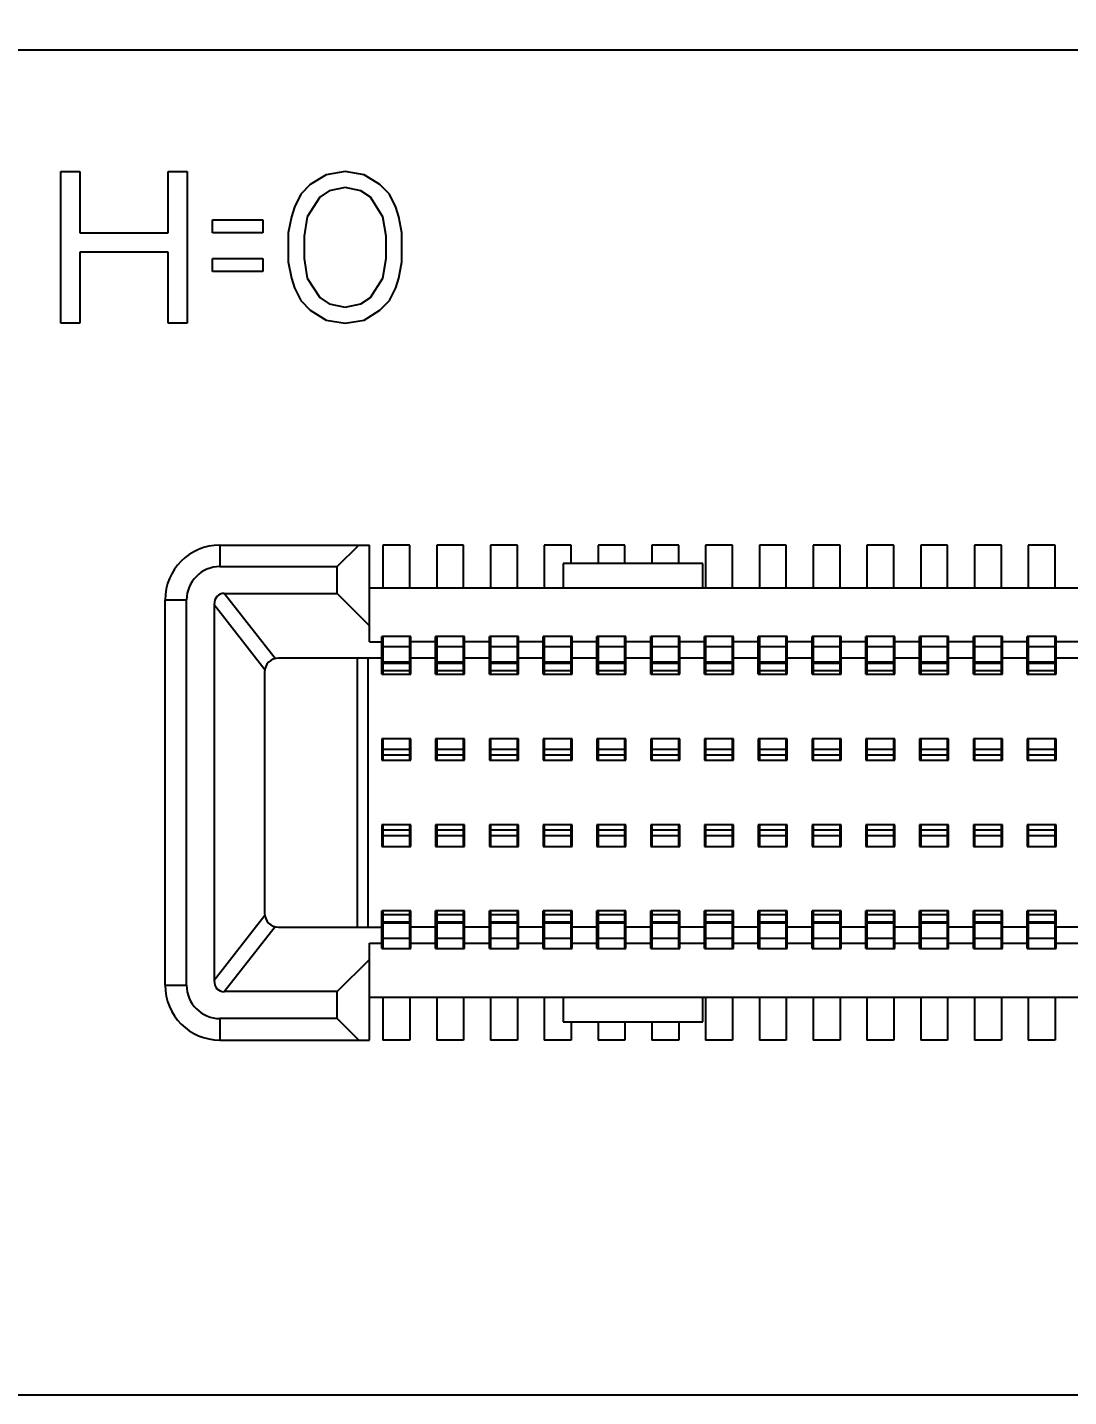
# Model space of a CAD drawing. Header units: millimetres. Extents: x 0 to 594, y 0 to 420.
# Drawn here: x 337.76 to 347.44, y 169.07 to 181.79 of the extents above; entities that cross this region are included whole.
import ezdxf

# ---------------------------------------------------------------- set-up
doc = ezdxf.new("R2010")
doc.units = ezdxf.units.MM
doc.header["$LTSCALE"] = 32.67
doc.layers.get('0').update_dxf_attribs({"linetype": 'CONTINUOUS'})
doc.styles.get("Standard").update_dxf_attribs({"font": 'txt', "width": 0.8})
doc.dimstyles.new('DIMSTYLE_1', dxfattribs={"dimtxt": 2.5, "dimasz": 3, "dimexe": 1.5, "dimexo": 1.2, "dimtad": 1, "dimdsep": 46, "dimtxsty": 'STANDARD', "dimblk": '_FILLED', "dimblk1": '_FILLED', "dimblk2": '_FILLED', "dimcen": 0.09, "dimazin": 2, "dimtp": 0.01, "dimtm": 0.01, "dimtfac": 1, "dimtofl": 0, "dimtmove": 0, "dimatfit": 3, "dimldrblk": '_FILLED', "dimfxl": 1, "dimtolj": 1, "dimarcsym": 0})

# ---------------------------------------------------------------- blocks, each defined once
blk = doc.blocks.new('_FILLED')
at = {"color": 0, "linetype": 'BYBLOCK'}
blk.add_solid([(0, 0), (-1, 0.1667), (-1, -0.1667)], dxfattribs=at)
blk = doc.blocks.new('*D0')
at = {"color": 2, "linetype": 'CONTINUOUS'}
for p, q in [((252.741, 195.783), (252.741, 154.067)), ((391.391, 180.805), (391.391, 154.067)), ((252.741, 155.567), (322.066, 155.567)), ((391.391, 155.567), (322.066, 155.567))]:
    blk.add_line(p, q, dxfattribs=at)
at = {"color": 2, "linetype": 'CONTINUOUS', "xscale": 3, "yscale": 3, "zscale": 3, "rotation": 180}
blk.add_blockref('_FILLED', (252.741, 155.567), dxfattribs=at)
at = {"color": 2, "linetype": 'CONTINUOUS', "xscale": 3, "yscale": 3, "zscale": 3}
blk.add_blockref('_FILLED', (391.391, 155.567), dxfattribs=at)
at = {"color": 2, "linetype": 'CONTINUOUS', "insert": (320.106, 158.692), "char_height": 2.5, "width": 12, "attachment_point": 2, "line_spacing_factor": 0.9}
blk.add_mtext('138.65', dxfattribs=at)

msp = doc.modelspace()

# ---------------------------------------------------------------- linework, layer by layer
at = {"color": 40, "linetype": 'CONTINUOUS'}
msp.add_line((356.741, 181.583), (331.831, 181.583), dxfattribs=at)
at = {"color": 4, "linetype": 'CONTINUOUS'}
for p, q in [((338.071, 180.455), (338.247, 180.455)), ((338.071, 179.045), (338.071, 180.455)), ((338.247, 180.455), (338.247, 179.885)), ((339.07, 180.455), (339.246, 180.455)), ((339.07, 179.885), (339.07, 180.455)), ((339.246, 180.455), (339.246, 179.045)), ((340.715, 180.455), (340.538, 180.425)), ((340.891, 180.425), (340.715, 180.455)), ((340.391, 180.335), (340.303, 180.245)), ((340.538, 180.425), (340.391, 180.335)), ((341.038, 180.335), (340.891, 180.425)), ((341.126, 180.245), (341.038, 180.335)), ((340.303, 180.245), (340.245, 180.125)), ((340.48, 180.215), (340.362, 180.035)), ((340.568, 180.275), (340.48, 180.215)), ((340.715, 180.305), (340.568, 180.275)), ((340.861, 180.275), (340.715, 180.305)), ((340.95, 180.215), (340.861, 180.275)), ((341.067, 180.035), (340.95, 180.215)), ((341.185, 180.125), (341.126, 180.245)), ((340.245, 180.125), (340.215, 180.035)), ((341.214, 180.035), (341.185, 180.125)), ((339.481, 180.005), (339.951, 180.005)), ((339.481, 179.885), (339.481, 180.005)), ((339.951, 180.005), (339.951, 179.885)), ((340.215, 180.035), (340.186, 179.885)), ((340.362, 180.035), (340.333, 179.855)), ((341.096, 179.855), (341.067, 180.035)), ((341.243, 179.885), (341.214, 180.035)), ((338.247, 179.885), (339.07, 179.885)), ((339.951, 179.885), (339.481, 179.885)), ((340.186, 179.885), (340.186, 179.615)), ((340.333, 179.855), (340.333, 179.645)), ((341.096, 179.645), (341.096, 179.855)), ((341.243, 179.615), (341.243, 179.885)), ((339.07, 179.705), (338.247, 179.705)), ((338.247, 179.705), (338.247, 179.045)), ((339.07, 179.045), (339.07, 179.705)), ((339.481, 179.645), (339.951, 179.645)), ((339.481, 179.525), (339.481, 179.645)), ((339.951, 179.645), (339.951, 179.525)), ((340.186, 179.615), (340.215, 179.465)), ((340.333, 179.645), (340.362, 179.465)), ((341.067, 179.465), (341.096, 179.645)), ((341.214, 179.465), (341.243, 179.615)), ((339.951, 179.525), (339.481, 179.525)), ((340.215, 179.465), (340.245, 179.375)), ((340.362, 179.465), (340.48, 179.285)), ((340.95, 179.285), (341.067, 179.465)), ((341.185, 179.375), (341.214, 179.465)), ((340.245, 179.375), (340.303, 179.255)), ((341.126, 179.255), (341.185, 179.375)), ((340.303, 179.255), (340.391, 179.165)), ((340.391, 179.165), (340.538, 179.075)), ((340.48, 179.285), (340.568, 179.225)), ((340.568, 179.225), (340.715, 179.195)), ((340.715, 179.195), (340.861, 179.225)), ((340.861, 179.225), (340.95, 179.285)), ((340.891, 179.075), (341.038, 179.165)), ((341.038, 179.165), (341.126, 179.255)), ((338.247, 179.045), (338.071, 179.045)), ((339.246, 179.045), (339.07, 179.045)), ((340.538, 179.075), (340.715, 179.045)), ((340.715, 179.045), (340.891, 179.075))]:
    msp.add_line(p, q, dxfattribs=at)
at = {"color": 7, "linetype": 'CONTINUOUS'}
for p, q in [((339.551, 176.983), (340.941, 176.983)), ((340.641, 176.783), (340.841, 176.983)), ((340.941, 176.083), (340.941, 176.983)), ((341.316, 176.983), (341.066, 176.983)), ((341.066, 176.983), (341.066, 176.583)), ((341.316, 176.583), (341.316, 176.983)), ((341.816, 176.983), (341.566, 176.983)), ((341.566, 176.983), (341.566, 176.583)), ((341.816, 176.583), (341.816, 176.983)), ((342.316, 176.983), (342.066, 176.983)), ((342.066, 176.983), (342.066, 176.583)), ((342.316, 176.583), (342.316, 176.983)), ((342.816, 176.983), (342.566, 176.983)), ((342.566, 176.983), (342.566, 176.583)), ((342.816, 176.813), (342.816, 176.983)), ((343.316, 176.983), (343.066, 176.983)), ((343.066, 176.983), (343.066, 176.813)), ((343.316, 176.813), (343.316, 176.983)), ((343.816, 176.983), (343.566, 176.983)), ((343.566, 176.983), (343.566, 176.813)), ((343.816, 176.813), (343.816, 176.983)), ((344.316, 176.983), (344.066, 176.983)), ((344.066, 176.983), (344.066, 176.583)), ((344.316, 176.583), (344.316, 176.983)), ((344.816, 176.983), (344.566, 176.983)), ((344.566, 176.983), (344.566, 176.583)), ((344.816, 176.583), (344.816, 176.983)), ((345.316, 176.983), (345.066, 176.983)), ((345.066, 176.983), (345.066, 176.583)), ((345.316, 176.583), (345.316, 176.983)), ((345.816, 176.983), (345.566, 176.983)), ((345.566, 176.983), (345.566, 176.583)), ((345.816, 176.583), (345.816, 176.983)), ((346.316, 176.983), (346.066, 176.983)), ((346.066, 176.983), (346.066, 176.583)), ((346.316, 176.583), (346.316, 176.983)), ((346.816, 176.983), (346.566, 176.983)), ((346.566, 176.983), (346.566, 176.583)), ((346.816, 176.583), (346.816, 176.983)), ((347.316, 176.983), (347.066, 176.983)), ((347.066, 176.983), (347.066, 176.583)), ((347.316, 176.583), (347.316, 176.983)), ((339.551, 176.783), (340.641, 176.783)), ((340.641, 176.533), (340.641, 176.783)), ((344.041, 176.813), (342.741, 176.813)), ((342.741, 176.813), (342.741, 176.583)), ((344.041, 176.583), (344.041, 176.813)), ((339.591, 176.533), (340.641, 176.533)), ((340.941, 176.233), (340.641, 176.533)), ((353.441, 176.583), (340.941, 176.583)), ((339.041, 172.893), (339.041, 176.473)), ((339.241, 172.893), (339.241, 176.473)), ((339.498, 176.43), (339.498, 172.937)), ((341.326, 176.133), (341.056, 176.133)), ((341.056, 175.783), (341.056, 176.133)), ((341.066, 176.133), (341.066, 175.783)), ((341.316, 175.783), (341.316, 176.133)), ((341.326, 175.783), (341.326, 176.133)), ((341.826, 176.133), (341.556, 176.133)), ((341.556, 175.783), (341.556, 176.133)), ((341.566, 176.133), (341.566, 175.783)), ((341.816, 175.783), (341.816, 176.133)), ((341.826, 175.783), (341.826, 176.133)), ((342.326, 176.133), (342.056, 176.133)), ((342.056, 175.783), (342.056, 176.133)), ((342.066, 176.133), (342.066, 175.783)), ((342.316, 175.783), (342.316, 176.133)), ((342.326, 175.783), (342.326, 176.133)), ((342.826, 176.133), (342.556, 176.133)), ((342.556, 175.783), (342.556, 176.133)), ((342.566, 176.133), (342.566, 175.783)), ((342.816, 175.783), (342.816, 176.133)), ((342.826, 175.783), (342.826, 176.133)), ((343.326, 176.133), (343.056, 176.133)), ((343.056, 175.783), (343.056, 176.133)), ((343.066, 176.133), (343.066, 175.783)), ((343.316, 175.783), (343.316, 176.133)), ((343.326, 175.783), (343.326, 176.133)), ((343.826, 176.133), (343.556, 176.133)), ((343.556, 175.783), (343.556, 176.133)), ((343.566, 176.133), (343.566, 175.783)), ((343.816, 175.783), (343.816, 176.133)), ((343.826, 175.783), (343.826, 176.133)), ((344.326, 176.133), (344.056, 176.133)), ((344.056, 175.783), (344.056, 176.133)), ((344.066, 176.133), (344.066, 175.783)), ((344.316, 175.783), (344.316, 176.133)), ((344.326, 175.783), (344.326, 176.133)), ((344.826, 176.133), (344.556, 176.133)), ((344.556, 175.783), (344.556, 176.133)), ((344.566, 176.133), (344.566, 175.783)), ((344.816, 175.783), (344.816, 176.133)), ((344.826, 175.783), (344.826, 176.133)), ((345.326, 176.133), (345.056, 176.133)), ((345.056, 175.783), (345.056, 176.133)), ((345.066, 176.133), (345.066, 175.783)), ((345.316, 175.783), (345.316, 176.133)), ((345.326, 175.783), (345.326, 176.133)), ((345.826, 176.133), (345.556, 176.133)), ((345.556, 175.783), (345.556, 176.133)), ((345.566, 176.133), (345.566, 175.783)), ((345.816, 175.783), (345.816, 176.133)), ((345.826, 175.783), (345.826, 176.133)), ((346.326, 176.133), (346.056, 176.133)), ((346.056, 175.783), (346.056, 176.133)), ((346.066, 176.133), (346.066, 175.783)), ((346.316, 175.783), (346.316, 176.133)), ((346.326, 175.783), (346.326, 176.133)), ((346.826, 176.133), (346.556, 176.133)), ((346.556, 175.783), (346.556, 176.133)), ((346.566, 176.133), (346.566, 175.783)), ((346.816, 175.783), (346.816, 176.133)), ((346.826, 175.783), (346.826, 176.133)), ((347.326, 176.133), (347.056, 176.133)), ((347.056, 175.783), (347.056, 176.133)), ((347.066, 176.133), (347.066, 175.783)), ((347.316, 175.783), (347.316, 176.133)), ((347.326, 175.783), (347.326, 176.133)), ((340.941, 176.083), (341.056, 176.083)), ((341.556, 176.083), (341.326, 176.083)), ((342.056, 176.083), (341.826, 176.083)), ((342.556, 176.083), (342.326, 176.083)), ((343.056, 176.083), (342.826, 176.083)), ((343.556, 176.083), (343.326, 176.083)), ((344.056, 176.083), (343.826, 176.083)), ((344.556, 176.083), (344.326, 176.083)), ((345.056, 176.083), (344.826, 176.083)), ((345.556, 176.083), (345.326, 176.083)), ((346.056, 176.083), (345.826, 176.083)), ((346.556, 176.083), (346.326, 176.083)), ((347.056, 176.083), (346.826, 176.083)), ((347.556, 176.083), (347.326, 176.083)), ((341.056, 175.933), (340.096, 175.933)), ((340.826, 175.933), (340.826, 173.433)), ((340.926, 175.933), (340.926, 173.433)), ((341.316, 175.883), (341.066, 175.883)), ((341.556, 175.933), (341.326, 175.933)), ((341.816, 175.883), (341.566, 175.883)), ((342.056, 175.933), (341.826, 175.933)), ((342.316, 175.883), (342.066, 175.883)), ((342.556, 175.933), (342.326, 175.933)), ((342.816, 175.883), (342.566, 175.883)), ((343.056, 175.933), (342.826, 175.933)), ((343.316, 175.883), (343.066, 175.883)), ((343.556, 175.933), (343.326, 175.933)), ((343.816, 175.883), (343.566, 175.883)), ((344.056, 175.933), (343.826, 175.933)), ((344.316, 175.883), (344.066, 175.883)), ((344.556, 175.933), (344.326, 175.933)), ((344.816, 175.883), (344.566, 175.883)), ((345.056, 175.933), (344.826, 175.933)), ((345.316, 175.883), (345.066, 175.883)), ((345.556, 175.933), (345.326, 175.933)), ((345.816, 175.883), (345.566, 175.883)), ((346.056, 175.933), (345.826, 175.933)), ((346.316, 175.883), (346.066, 175.883)), ((346.556, 175.933), (346.326, 175.933)), ((346.816, 175.883), (346.566, 175.883)), ((347.056, 175.933), (346.826, 175.933)), ((347.316, 175.883), (347.066, 175.883)), ((347.556, 175.933), (347.326, 175.933)), ((339.966, 175.803), (339.966, 173.563)), ((341.056, 175.783), (341.326, 175.783)), ((341.556, 175.783), (341.826, 175.783)), ((342.056, 175.783), (342.326, 175.783)), ((342.556, 175.783), (342.826, 175.783)), ((343.056, 175.783), (343.326, 175.783)), ((343.556, 175.783), (343.826, 175.783)), ((344.056, 175.783), (344.326, 175.783)), ((344.556, 175.783), (344.826, 175.783)), ((345.056, 175.783), (345.326, 175.783)), ((345.556, 175.783), (345.826, 175.783)), ((346.056, 175.783), (346.326, 175.783)), ((346.556, 175.783), (346.826, 175.783)), ((347.056, 175.783), (347.326, 175.783)), ((341.326, 175.183), (341.056, 175.183)), ((341.056, 175.183), (341.056, 174.983)), ((341.066, 175.183), (341.066, 174.983)), ((341.316, 174.983), (341.316, 175.183)), ((341.326, 174.983), (341.326, 175.183)), ((341.826, 175.183), (341.556, 175.183)), ((341.556, 175.183), (341.556, 174.983)), ((341.566, 175.183), (341.566, 174.983)), ((341.816, 174.983), (341.816, 175.183)), ((341.826, 174.983), (341.826, 175.183)), ((342.326, 175.183), (342.056, 175.183)), ((342.056, 175.183), (342.056, 174.983)), ((342.066, 175.183), (342.066, 174.983)), ((342.316, 174.983), (342.316, 175.183)), ((342.326, 174.983), (342.326, 175.183)), ((342.826, 175.183), (342.556, 175.183)), ((342.556, 175.183), (342.556, 174.983)), ((342.566, 175.183), (342.566, 174.983)), ((342.816, 174.983), (342.816, 175.183)), ((342.826, 174.983), (342.826, 175.183)), ((343.326, 175.183), (343.056, 175.183)), ((343.056, 175.183), (343.056, 174.983)), ((343.066, 175.183), (343.066, 174.983)), ((343.316, 174.983), (343.316, 175.183)), ((343.326, 174.983), (343.326, 175.183)), ((343.826, 175.183), (343.556, 175.183)), ((343.556, 175.183), (343.556, 174.983)), ((343.566, 175.183), (343.566, 174.983)), ((343.816, 174.983), (343.816, 175.183)), ((343.826, 174.983), (343.826, 175.183)), ((344.326, 175.183), (344.056, 175.183)), ((344.056, 175.183), (344.056, 174.983)), ((344.066, 175.183), (344.066, 174.983)), ((344.316, 174.983), (344.316, 175.183)), ((344.326, 174.983), (344.326, 175.183)), ((344.826, 175.183), (344.556, 175.183)), ((344.556, 175.183), (344.556, 174.983)), ((344.566, 175.183), (344.566, 174.983)), ((344.816, 174.983), (344.816, 175.183)), ((344.826, 174.983), (344.826, 175.183)), ((345.326, 175.183), (345.056, 175.183)), ((345.056, 175.183), (345.056, 174.983)), ((345.066, 175.183), (345.066, 174.983)), ((345.316, 174.983), (345.316, 175.183)), ((345.326, 174.983), (345.326, 175.183)), ((345.826, 175.183), (345.556, 175.183)), ((345.556, 175.183), (345.556, 174.983)), ((345.566, 175.183), (345.566, 174.983)), ((345.816, 174.983), (345.816, 175.183)), ((345.826, 174.983), (345.826, 175.183)), ((346.326, 175.183), (346.056, 175.183)), ((346.056, 175.183), (346.056, 174.983)), ((346.066, 175.183), (346.066, 174.983)), ((346.316, 174.983), (346.316, 175.183)), ((346.326, 174.983), (346.326, 175.183)), ((346.826, 175.183), (346.556, 175.183)), ((346.556, 175.183), (346.556, 174.983)), ((346.566, 175.183), (346.566, 174.983)), ((346.816, 174.983), (346.816, 175.183)), ((346.826, 174.983), (346.826, 175.183)), ((347.326, 175.183), (347.056, 175.183)), ((347.056, 175.183), (347.056, 174.983)), ((347.066, 175.183), (347.066, 174.983)), ((347.316, 174.983), (347.316, 175.183)), ((347.326, 174.983), (347.326, 175.183)), ((341.056, 174.983), (341.326, 174.983)), ((341.316, 175.083), (341.066, 175.083)), ((341.556, 174.983), (341.826, 174.983)), ((341.816, 175.083), (341.566, 175.083)), ((342.056, 174.983), (342.326, 174.983)), ((342.316, 175.083), (342.066, 175.083)), ((342.556, 174.983), (342.826, 174.983)), ((342.816, 175.083), (342.566, 175.083)), ((343.056, 174.983), (343.326, 174.983)), ((343.316, 175.083), (343.066, 175.083)), ((343.556, 174.983), (343.826, 174.983)), ((343.816, 175.083), (343.566, 175.083)), ((344.056, 174.983), (344.326, 174.983)), ((344.316, 175.083), (344.066, 175.083)), ((344.556, 174.983), (344.826, 174.983)), ((344.816, 175.083), (344.566, 175.083)), ((345.056, 174.983), (345.326, 174.983)), ((345.316, 175.083), (345.066, 175.083)), ((345.556, 174.983), (345.826, 174.983)), ((345.816, 175.083), (345.566, 175.083)), ((346.056, 174.983), (346.326, 174.983)), ((346.316, 175.083), (346.066, 175.083)), ((346.556, 174.983), (346.826, 174.983)), ((346.816, 175.083), (346.566, 175.083)), ((347.056, 174.983), (347.326, 174.983)), ((347.316, 175.083), (347.066, 175.083)), ((341.326, 174.383), (341.056, 174.383)), ((341.056, 174.383), (341.056, 174.183)), ((341.066, 174.383), (341.066, 174.183)), ((341.316, 174.183), (341.316, 174.383)), ((341.326, 174.183), (341.326, 174.383)), ((341.826, 174.383), (341.556, 174.383)), ((341.556, 174.383), (341.556, 174.183)), ((341.566, 174.383), (341.566, 174.183)), ((341.816, 174.183), (341.816, 174.383)), ((341.826, 174.183), (341.826, 174.383)), ((342.326, 174.383), (342.056, 174.383)), ((342.056, 174.383), (342.056, 174.183)), ((342.066, 174.383), (342.066, 174.183)), ((342.316, 174.183), (342.316, 174.383)), ((342.326, 174.183), (342.326, 174.383)), ((342.826, 174.383), (342.556, 174.383)), ((342.556, 174.383), (342.556, 174.183)), ((342.566, 174.383), (342.566, 174.183)), ((342.816, 174.183), (342.816, 174.383)), ((342.826, 174.183), (342.826, 174.383)), ((343.326, 174.383), (343.056, 174.383)), ((343.056, 174.383), (343.056, 174.183)), ((343.066, 174.383), (343.066, 174.183)), ((343.316, 174.183), (343.316, 174.383)), ((343.326, 174.183), (343.326, 174.383)), ((343.826, 174.383), (343.556, 174.383)), ((343.556, 174.383), (343.556, 174.183)), ((343.566, 174.383), (343.566, 174.183)), ((343.816, 174.183), (343.816, 174.383)), ((343.826, 174.183), (343.826, 174.383)), ((344.326, 174.383), (344.056, 174.383)), ((344.056, 174.383), (344.056, 174.183)), ((344.066, 174.383), (344.066, 174.183)), ((344.316, 174.183), (344.316, 174.383)), ((344.326, 174.183), (344.326, 174.383)), ((344.826, 174.383), (344.556, 174.383)), ((344.556, 174.383), (344.556, 174.183)), ((344.566, 174.383), (344.566, 174.183)), ((344.816, 174.183), (344.816, 174.383)), ((344.826, 174.183), (344.826, 174.383)), ((345.326, 174.383), (345.056, 174.383)), ((345.056, 174.383), (345.056, 174.183)), ((345.066, 174.383), (345.066, 174.183)), ((345.316, 174.183), (345.316, 174.383)), ((345.326, 174.183), (345.326, 174.383)), ((345.826, 174.383), (345.556, 174.383)), ((345.556, 174.383), (345.556, 174.183)), ((345.566, 174.383), (345.566, 174.183)), ((345.816, 174.183), (345.816, 174.383)), ((345.826, 174.183), (345.826, 174.383)), ((346.326, 174.383), (346.056, 174.383)), ((346.056, 174.383), (346.056, 174.183)), ((346.066, 174.383), (346.066, 174.183)), ((346.316, 174.183), (346.316, 174.383)), ((346.326, 174.183), (346.326, 174.383)), ((346.826, 174.383), (346.556, 174.383)), ((346.556, 174.383), (346.556, 174.183)), ((346.566, 174.383), (346.566, 174.183)), ((346.816, 174.183), (346.816, 174.383)), ((346.826, 174.183), (346.826, 174.383)), ((347.326, 174.383), (347.056, 174.383)), ((347.056, 174.383), (347.056, 174.183)), ((347.066, 174.383), (347.066, 174.183)), ((347.316, 174.183), (347.316, 174.383)), ((347.326, 174.183), (347.326, 174.383)), ((341.066, 174.283), (341.316, 174.283)), ((341.566, 174.283), (341.816, 174.283)), ((342.066, 174.283), (342.316, 174.283)), ((342.566, 174.283), (342.816, 174.283)), ((343.066, 174.283), (343.316, 174.283)), ((343.566, 174.283), (343.816, 174.283)), ((344.066, 174.283), (344.316, 174.283)), ((344.566, 174.283), (344.816, 174.283)), ((345.066, 174.283), (345.316, 174.283)), ((345.566, 174.283), (345.816, 174.283)), ((346.066, 174.283), (346.316, 174.283)), ((346.566, 174.283), (346.816, 174.283)), ((347.066, 174.283), (347.316, 174.283)), ((341.056, 174.183), (341.326, 174.183)), ((341.556, 174.183), (341.826, 174.183)), ((342.056, 174.183), (342.326, 174.183)), ((342.556, 174.183), (342.826, 174.183)), ((343.056, 174.183), (343.326, 174.183)), ((343.556, 174.183), (343.826, 174.183)), ((344.056, 174.183), (344.326, 174.183)), ((344.556, 174.183), (344.826, 174.183)), ((345.056, 174.183), (345.326, 174.183)), ((345.556, 174.183), (345.826, 174.183)), ((346.056, 174.183), (346.326, 174.183)), ((346.556, 174.183), (346.826, 174.183)), ((347.056, 174.183), (347.326, 174.183)), ((341.326, 173.583), (341.056, 173.583)), ((341.056, 173.233), (341.056, 173.583)), ((341.066, 173.583), (341.066, 173.233)), ((341.316, 173.233), (341.316, 173.583)), ((341.326, 173.233), (341.326, 173.583)), ((341.826, 173.583), (341.556, 173.583)), ((341.556, 173.233), (341.556, 173.583)), ((341.566, 173.583), (341.566, 173.233)), ((341.816, 173.233), (341.816, 173.583)), ((341.826, 173.233), (341.826, 173.583)), ((342.326, 173.583), (342.056, 173.583)), ((342.056, 173.233), (342.056, 173.583)), ((342.066, 173.583), (342.066, 173.233)), ((342.316, 173.233), (342.316, 173.583)), ((342.326, 173.233), (342.326, 173.583)), ((342.826, 173.583), (342.556, 173.583)), ((342.556, 173.233), (342.556, 173.583)), ((342.566, 173.583), (342.566, 173.233)), ((342.816, 173.233), (342.816, 173.583)), ((342.826, 173.233), (342.826, 173.583)), ((343.326, 173.583), (343.056, 173.583)), ((343.056, 173.233), (343.056, 173.583)), ((343.066, 173.583), (343.066, 173.233)), ((343.316, 173.233), (343.316, 173.583)), ((343.326, 173.233), (343.326, 173.583)), ((343.826, 173.583), (343.556, 173.583)), ((343.556, 173.233), (343.556, 173.583)), ((343.566, 173.583), (343.566, 173.233)), ((343.816, 173.233), (343.816, 173.583)), ((343.826, 173.233), (343.826, 173.583)), ((344.326, 173.583), (344.056, 173.583)), ((344.056, 173.233), (344.056, 173.583)), ((344.066, 173.583), (344.066, 173.233)), ((344.316, 173.233), (344.316, 173.583)), ((344.326, 173.233), (344.326, 173.583)), ((344.826, 173.583), (344.556, 173.583)), ((344.556, 173.233), (344.556, 173.583)), ((344.566, 173.583), (344.566, 173.233)), ((344.816, 173.233), (344.816, 173.583)), ((344.826, 173.233), (344.826, 173.583)), ((345.326, 173.583), (345.056, 173.583)), ((345.056, 173.233), (345.056, 173.583)), ((345.066, 173.583), (345.066, 173.233)), ((345.316, 173.233), (345.316, 173.583)), ((345.326, 173.233), (345.326, 173.583)), ((345.826, 173.583), (345.556, 173.583)), ((345.556, 173.233), (345.556, 173.583)), ((345.566, 173.583), (345.566, 173.233)), ((345.816, 173.233), (345.816, 173.583)), ((345.826, 173.233), (345.826, 173.583)), ((346.326, 173.583), (346.056, 173.583)), ((346.056, 173.233), (346.056, 173.583)), ((346.066, 173.583), (346.066, 173.233)), ((346.316, 173.233), (346.316, 173.583)), ((346.326, 173.233), (346.326, 173.583)), ((346.826, 173.583), (346.556, 173.583)), ((346.556, 173.233), (346.556, 173.583)), ((346.566, 173.583), (346.566, 173.233)), ((346.816, 173.233), (346.816, 173.583)), ((346.826, 173.233), (346.826, 173.583)), ((347.326, 173.583), (347.056, 173.583)), ((347.056, 173.233), (347.056, 173.583)), ((347.066, 173.583), (347.066, 173.233)), ((347.316, 173.233), (347.316, 173.583)), ((347.326, 173.233), (347.326, 173.583)), ((341.066, 173.483), (341.316, 173.483)), ((341.566, 173.483), (341.816, 173.483)), ((342.066, 173.483), (342.316, 173.483)), ((342.566, 173.483), (342.816, 173.483)), ((343.066, 173.483), (343.316, 173.483)), ((343.566, 173.483), (343.816, 173.483)), ((344.066, 173.483), (344.316, 173.483)), ((344.566, 173.483), (344.816, 173.483)), ((345.066, 173.483), (345.316, 173.483)), ((345.566, 173.483), (345.816, 173.483)), ((346.066, 173.483), (346.316, 173.483)), ((346.566, 173.483), (346.816, 173.483)), ((347.066, 173.483), (347.316, 173.483)), ((340.096, 173.433), (341.056, 173.433)), ((341.556, 173.433), (341.326, 173.433)), ((342.056, 173.433), (341.826, 173.433)), ((342.556, 173.433), (342.326, 173.433)), ((343.056, 173.433), (342.826, 173.433)), ((343.556, 173.433), (343.326, 173.433)), ((344.056, 173.433), (343.826, 173.433)), ((344.556, 173.433), (344.326, 173.433)), ((345.056, 173.433), (344.826, 173.433)), ((345.556, 173.433), (345.326, 173.433)), ((346.056, 173.433), (345.826, 173.433)), ((346.556, 173.433), (346.326, 173.433)), ((347.056, 173.433), (346.826, 173.433)), ((347.556, 173.433), (347.326, 173.433)), ((340.941, 173.283), (341.056, 173.283)), ((340.941, 172.383), (340.941, 173.283)), ((341.056, 173.233), (341.326, 173.233)), ((341.326, 173.283), (341.556, 173.283)), ((341.556, 173.233), (341.826, 173.233)), ((341.826, 173.283), (342.056, 173.283)), ((342.056, 173.233), (342.326, 173.233)), ((342.326, 173.283), (342.556, 173.283)), ((342.556, 173.233), (342.826, 173.233)), ((342.826, 173.283), (343.056, 173.283)), ((343.056, 173.233), (343.326, 173.233)), ((343.326, 173.283), (343.556, 173.283)), ((343.556, 173.233), (343.826, 173.233)), ((343.826, 173.283), (344.056, 173.283)), ((344.056, 173.233), (344.326, 173.233)), ((344.326, 173.283), (344.556, 173.283)), ((344.556, 173.233), (344.826, 173.233)), ((344.826, 173.283), (345.056, 173.283)), ((345.056, 173.233), (345.326, 173.233)), ((345.326, 173.283), (345.556, 173.283)), ((345.556, 173.233), (345.826, 173.233)), ((345.826, 173.283), (346.056, 173.283)), ((346.056, 173.233), (346.326, 173.233)), ((346.326, 173.283), (346.556, 173.283)), ((346.556, 173.233), (346.826, 173.233)), ((346.826, 173.283), (347.056, 173.283)), ((347.056, 173.233), (347.326, 173.233)), ((347.326, 173.283), (347.556, 173.283)), ((340.641, 172.833), (340.941, 173.133)), ((340.641, 172.833), (339.591, 172.833)), ((340.641, 172.583), (340.641, 172.833)), ((340.941, 172.783), (353.441, 172.783)), ((341.066, 172.783), (341.066, 172.383)), ((341.316, 172.783), (341.316, 172.383)), ((341.566, 172.783), (341.566, 172.383)), ((341.816, 172.783), (341.816, 172.383)), ((342.066, 172.783), (342.066, 172.383)), ((342.316, 172.783), (342.316, 172.383)), ((342.566, 172.783), (342.566, 172.383)), ((342.741, 172.783), (342.741, 172.553)), ((344.041, 172.553), (344.041, 172.783)), ((344.066, 172.783), (344.066, 172.383)), ((344.316, 172.783), (344.316, 172.383)), ((344.566, 172.783), (344.566, 172.383)), ((344.816, 172.783), (344.816, 172.383)), ((345.066, 172.783), (345.066, 172.383)), ((345.316, 172.783), (345.316, 172.383)), ((345.566, 172.783), (345.566, 172.383)), ((345.816, 172.783), (345.816, 172.383)), ((346.066, 172.783), (346.066, 172.383)), ((346.316, 172.783), (346.316, 172.383)), ((346.566, 172.783), (346.566, 172.383)), ((346.816, 172.783), (346.816, 172.383)), ((347.066, 172.783), (347.066, 172.383)), ((347.316, 172.783), (347.316, 172.383)), ((340.641, 172.583), (339.551, 172.583)), ((340.841, 172.383), (340.641, 172.583)), ((342.741, 172.553), (344.041, 172.553)), ((342.816, 172.553), (342.816, 172.383)), ((343.066, 172.553), (343.066, 172.383)), ((343.316, 172.553), (343.316, 172.383)), ((343.566, 172.553), (343.566, 172.383)), ((343.816, 172.553), (343.816, 172.383)), ((339.551, 172.383), (340.941, 172.383)), ((341.316, 172.383), (341.066, 172.383)), ((341.816, 172.383), (341.566, 172.383)), ((342.316, 172.383), (342.066, 172.383)), ((342.816, 172.383), (342.566, 172.383)), ((343.316, 172.383), (343.066, 172.383)), ((343.816, 172.383), (343.566, 172.383)), ((344.316, 172.383), (344.066, 172.383)), ((344.816, 172.383), (344.566, 172.383)), ((345.316, 172.383), (345.066, 172.383)), ((345.816, 172.383), (345.566, 172.383)), ((346.316, 172.383), (346.066, 172.383)), ((346.816, 172.383), (346.566, 172.383)), ((347.316, 172.383), (347.066, 172.383)), ((357.641, 169.083), (331.991, 169.083))]:
    msp.add_line(p, q, dxfattribs=at)
at = {"color": 9, "linetype": 'CONTINUOUS'}
for p, q in [((339.551, 176.983), (339.551, 176.783)), ((340.063, 175.929), (339.591, 176.533)), ((339.041, 176.473), (339.241, 176.473)), ((339.498, 176.43), (339.968, 175.827)), ((341.316, 176.037), (341.066, 176.037)), ((341.816, 176.037), (341.566, 176.037)), ((342.316, 176.037), (342.066, 176.037)), ((342.816, 176.037), (342.566, 176.037)), ((343.316, 176.037), (343.066, 176.037)), ((343.816, 176.037), (343.566, 176.037)), ((344.316, 176.037), (344.066, 176.037)), ((344.816, 176.037), (344.566, 176.037)), ((345.316, 176.037), (345.066, 176.037)), ((345.816, 176.037), (345.566, 176.037)), ((346.316, 176.037), (346.066, 176.037)), ((346.816, 176.037), (346.566, 176.037)), ((347.316, 176.037), (347.066, 176.037)), ((341.066, 175.897), (341.316, 175.897)), ((341.566, 175.897), (341.816, 175.897)), ((342.066, 175.897), (342.316, 175.897)), ((342.566, 175.897), (342.816, 175.897)), ((343.066, 175.897), (343.316, 175.897)), ((343.566, 175.897), (343.816, 175.897)), ((344.066, 175.897), (344.316, 175.897)), ((344.566, 175.897), (344.816, 175.897)), ((345.066, 175.897), (345.316, 175.897)), ((345.566, 175.897), (345.816, 175.897)), ((346.066, 175.897), (346.316, 175.897)), ((346.566, 175.897), (346.816, 175.897)), ((347.066, 175.897), (347.316, 175.897)), ((341.316, 175.816), (341.066, 175.816)), ((341.816, 175.816), (341.566, 175.816)), ((342.316, 175.816), (342.066, 175.816)), ((342.816, 175.816), (342.566, 175.816)), ((343.316, 175.816), (343.066, 175.816)), ((343.816, 175.816), (343.566, 175.816)), ((344.316, 175.816), (344.066, 175.816)), ((344.816, 175.816), (344.566, 175.816)), ((345.316, 175.816), (345.066, 175.816)), ((345.816, 175.816), (345.566, 175.816)), ((346.316, 175.816), (346.066, 175.816)), ((346.816, 175.816), (346.566, 175.816)), ((347.316, 175.816), (347.066, 175.816)), ((341.066, 175.033), (341.316, 175.033)), ((341.566, 175.033), (341.816, 175.033)), ((342.066, 175.033), (342.316, 175.033)), ((342.566, 175.033), (342.816, 175.033)), ((343.066, 175.033), (343.316, 175.033)), ((343.566, 175.033), (343.816, 175.033)), ((344.066, 175.033), (344.316, 175.033)), ((344.566, 175.033), (344.816, 175.033)), ((345.066, 175.033), (345.316, 175.033)), ((345.566, 175.033), (345.816, 175.033)), ((346.066, 175.033), (346.316, 175.033)), ((346.566, 175.033), (346.816, 175.033)), ((347.066, 175.033), (347.316, 175.033)), ((341.316, 174.333), (341.066, 174.333)), ((341.816, 174.333), (341.566, 174.333)), ((342.316, 174.333), (342.066, 174.333)), ((342.816, 174.333), (342.566, 174.333)), ((343.316, 174.333), (343.066, 174.333)), ((343.816, 174.333), (343.566, 174.333)), ((344.316, 174.333), (344.066, 174.333)), ((344.816, 174.333), (344.566, 174.333)), ((345.316, 174.333), (345.066, 174.333)), ((345.816, 174.333), (345.566, 174.333)), ((346.316, 174.333), (346.066, 174.333)), ((346.816, 174.333), (346.566, 174.333)), ((347.316, 174.333), (347.066, 174.333)), ((339.968, 173.54), (339.498, 172.937)), ((341.066, 173.551), (341.316, 173.551)), ((341.316, 173.47), (341.066, 173.47)), ((341.566, 173.551), (341.816, 173.551)), ((341.816, 173.47), (341.566, 173.47)), ((342.066, 173.551), (342.316, 173.551)), ((342.316, 173.47), (342.066, 173.47)), ((342.566, 173.551), (342.816, 173.551)), ((342.816, 173.47), (342.566, 173.47)), ((343.066, 173.551), (343.316, 173.551)), ((343.316, 173.47), (343.066, 173.47)), ((343.566, 173.551), (343.816, 173.551)), ((343.816, 173.47), (343.566, 173.47)), ((344.066, 173.551), (344.316, 173.551)), ((344.316, 173.47), (344.066, 173.47)), ((344.566, 173.551), (344.816, 173.551)), ((344.816, 173.47), (344.566, 173.47)), ((345.066, 173.551), (345.316, 173.551)), ((345.316, 173.47), (345.066, 173.47)), ((345.566, 173.551), (345.816, 173.551)), ((345.816, 173.47), (345.566, 173.47)), ((346.066, 173.551), (346.316, 173.551)), ((346.316, 173.47), (346.066, 173.47)), ((346.566, 173.551), (346.816, 173.551)), ((346.816, 173.47), (346.566, 173.47)), ((347.066, 173.551), (347.316, 173.551)), ((347.316, 173.47), (347.066, 173.47)), ((339.591, 172.833), (340.063, 173.438)), ((341.066, 173.33), (341.316, 173.33)), ((341.566, 173.33), (341.816, 173.33)), ((342.066, 173.33), (342.316, 173.33)), ((342.566, 173.33), (342.816, 173.33)), ((343.066, 173.33), (343.316, 173.33)), ((343.566, 173.33), (343.816, 173.33)), ((344.066, 173.33), (344.316, 173.33)), ((344.566, 173.33), (344.816, 173.33)), ((345.066, 173.33), (345.316, 173.33)), ((345.566, 173.33), (345.816, 173.33)), ((346.066, 173.33), (346.316, 173.33)), ((346.566, 173.33), (346.816, 173.33)), ((347.066, 173.33), (347.316, 173.33)), ((339.041, 172.893), (339.241, 172.893)), ((339.551, 172.583), (339.551, 172.383))]:
    msp.add_line(p, q, dxfattribs=at)
at = {"color": 7, "linetype": 'CONTINUOUS'}
for centre, radius, start, end in [((339.551, 176.473), 0.51, 90, 180), ((339.551, 176.473), 0.31, 90, 180), ((340.096, 175.803), 0.13, 90, 180), ((340.096, 173.563), 0.13, 180, 270), ((339.551, 172.893), 0.51, 180, 270), ((339.551, 172.893), 0.31, 180, 270)]:
    msp.add_arc(centre, radius, start, end, dxfattribs=at)
for centre, major_axis, start_param, end_param in [((339.663, 176.35), (-0.129, 0.166), -0.450414, 0.669968), ((339.663, 173.017), (0.129, 0.166), -3.811561, -2.691179)]:
    msp.add_ellipse(centre, major_axis=major_axis, ratio=0.618936, start_param=start_param, end_param=end_param, dxfattribs=at)

# ---------------------------------------------------------------- dimensions: what is measured, and where the dimension line sits
at = {"color": 2, "linetype": 'CONTINUOUS'}
dim = msp.add_linear_dim(base=(391.391, 155.567), p1=(252.741, 196.983), p2=(391.391, 182.005), dimstyle='DIMSTYLE_1', dxfattribs=at)
dim.commit()
dim.dimension.update_dxf_attribs({"geometry": '*D0', "text_midpoint": (320.419, 155.567), "dimtype": 160})

doc.saveas('drawing.dxf')
